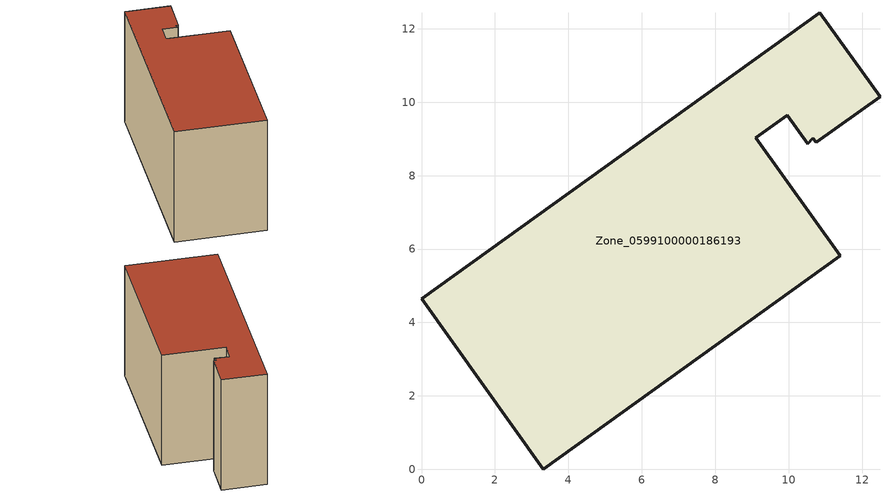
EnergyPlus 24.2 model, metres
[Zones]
Zone_0599100000186193
 floor ground (C_G): 10.75,8.91 10.65,9.02 10.52,8.87 9.97,9.64 9.11,9.03 11.4,5.82 3.32,0 0,4.65 10.85,12.44 12.49,10.15 z0
 wall outside (C_F): 12.49,10.15 10.85,12.44 0,4.65 3.32,0 11.4,5.82 9.11,9.03 9.97,9.64 10.52,8.87 10.65,9.02 10.75,8.91 12.49,10.15 z0:7.93
 roof outside (C_R): 10.65,9.02 10.75,8.91 12.49,10.15 10.85,12.44 0,4.65 3.32,0 11.4,5.82 9.11,9.03 9.97,9.64 10.52,8.87 z7.93
[BUILDING]
Pand.0599100000186193: North Axis=0; Terrain=City; Loads Convergence Tolerance Value=0.04; Temperature Convergence Tolerance Value=0.4; Solar Distribution=FullExterior; Maximum Number of Warmup Days=25; Minimum Number of Warmup Days=1
[Site:Location]
Rotterdam.The.Hague.AP_ZH_NLD Design_Conditions: Latitude=51.96; Longitude=4.45; Time Zone=1; Elevation=-4.5
[SITE:GROUNDTEMPERATURE:BUILDINGSURFACE]
18, 18, 18, 18, 18, 18, 18, 18, 18, 18, 18, 18
[MATERIAL] Thermal Absorptance=0.9; Solar Absorptance=0.7; Visible Absorptance=0.7
Name | Roughness | Thickness | Conductivity | Density | Specific Heat
G.TI.1975-1991 | MediumSmooth | 0.15 | 0.288461 | 540 | 1210
F.TI.1975-1991 | Rough | 0.3 | 0.230769 | 1920 | 840
R.TI.1975-1991 | MediumRough | 0.2 | 0.153846 | 1500 | 1000
[CONSTRUCTION]
C_G: G.TI.1975-1991
C_F: F.TI.1975-1991
C_R: R.TI.1975-1991
[ZONE]
Zone_0599100000186193: Type=1; Multiplier=1; Ceiling Height=Autocalculate; Volume=Autocalculate; Floor Area=autocalculate; Part of Total Floor Area=Yes
[ZONEINFILTRATION:DESIGNFLOWRATE]
Infil_Zone_0599100000186193: Zone or ZoneList or Space or SpaceList=Zone_0599100000186193; Schedule=AlwaysOn; Design Flow Rate Calculation Method=Flow/Area; Flow Rate per Floor Area=0.003; Constant Term Coefficient=1; Temperature Term Coefficient=0; Velocity Term Coefficient=0; Velocity Squared Term Coefficient=0
[HVACTEMPLATE:ZONE:IDEALLOADSAIRSYSTEM]
Zone_0599100000186193: Maximum Heating Supply Air Temperature=50; Minimum Cooling Supply Air Temperature=13; Maximum Heating Supply Air Humidity Ratio=0.0156; Minimum Cooling Supply Air Humidity Ratio=0.0077; Heating Limit=NoLimit; Cooling Limit=NoLimit; Dehumidification Control Type=ConstantSensibleHeatRatio; Cooling Sensible Heat Ratio=0.7; Dehumidification Setpoint=60; Humidification Control Type=None; Humidification Setpoint=30; Outdoor Air Method=None; Outdoor Air Flow Rate per Person=0.00944; Outdoor Air Flow Rate per Zone Floor Area=0; Outdoor Air Flow Rate per Zone=0; Demand Controlled Ventilation Type=None; Outdoor Air Economizer Type=NoEconomizer; Heat Recovery Type=None; Sensible Heat Recovery Effectiveness=0.7; Latent Heat Recovery Effectiveness=0.65
[ZONECONTROL:THERMOSTAT]
ThermostatControl_Zone_0599100000186193: Zone or ZoneList=Zone_0599100000186193; Control Type Schedule=DualSetpointControlType; Control 1=Thermostat_Zone_0599100000186193; Temperature Difference Between Cutout And Setpoint=0
[THERMOSTATSETPOINT:DUALSETPOINT]
Thermostat_Zone_0599100000186193: Heating Setpoint Temperature Schedule=HeatingSetpoint_Zone_0599100000186193; Cooling Setpoint Temperature Schedule=CoolingSetpoint_Zone_0599100000186193
[SCHEDULE:COMPACT]
HeatingSetpoint_Zone_0599100000186193: Through: 12/31, For: AllDays, Until: 24:00, 21
CoolingSetpoint_Zone_0599100000186193: Through: 12/31, For: AllDays, Until: 24:00, 24
DualSetpointControlType: Through: 12/31, For: AllDays, Until: 24:00, 4
AlwaysOn: Through: 12/31, For: AllDays, Until: 24:00, 1
